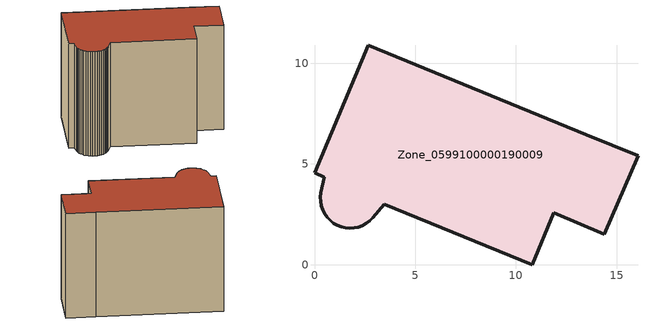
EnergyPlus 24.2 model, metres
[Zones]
Zone_0599100000190009
 floor ground (C_G): 0.3,3.14 0.29,3.35 0.32,3.57 0.48,4.34 0,4.57 2.67,10.89 13.49,6.44 16.06,5.42 14.38,1.52 11.87,2.57 10.8,0 3.46,3.01 2.89,2.33 2.74,2.18 2.57,2.05 2.38,1.94 2.17,1.87 1.96,1.82 1.75,1.81 1.54,1.83 1.33,1.88 1.12,1.96 0.94,2.06 0.77,2.2 0.62,2.35 0.5,2.53 0.4,2.72 0.34,2.93 z0
 wall outside (C_F): 2.67,10.89 0,4.57 0.48,4.34 0.32,3.57 0.29,3.35 0.3,3.14 0.34,2.93 0.4,2.72 0.5,2.53 0.62,2.35 0.77,2.2 0.94,2.06 1.12,1.96 1.33,1.88 1.54,1.83 1.75,1.81 1.96,1.82 2.17,1.87 2.38,1.94 2.57,2.05 2.74,2.18 2.89,2.33 3.46,3.01 10.8,0 11.87,2.57 14.38,1.52 16.06,5.42 13.49,6.44 2.67,10.89 z0:10.41
 roof outside (C_R): 16.06,5.42 13.49,6.44 2.67,10.89 0,4.57 0.48,4.34 0.32,3.57 0.29,3.35 0.3,3.14 0.34,2.93 0.4,2.72 0.5,2.53 0.62,2.35 0.77,2.2 0.94,2.06 1.12,1.96 1.33,1.88 1.54,1.83 1.75,1.81 1.96,1.82 2.17,1.87 2.38,1.94 2.57,2.05 2.74,2.18 2.89,2.33 3.46,3.01 10.8,0 11.87,2.57 14.38,1.52 z10.41
[BUILDING]
Pand.0599100000190009: North Axis=0; Terrain=City; Loads Convergence Tolerance Value=0.04; Temperature Convergence Tolerance Value=0.4; Solar Distribution=FullExterior; Maximum Number of Warmup Days=25; Minimum Number of Warmup Days=1
[Site:Location]
Rotterdam.The.Hague.AP_ZH_NLD Design_Conditions: Latitude=51.96; Longitude=4.45; Time Zone=1; Elevation=-4.5
[SITE:GROUNDTEMPERATURE:BUILDINGSURFACE]
18, 18, 18, 18, 18, 18, 18, 18, 18, 18, 18, 18
[MATERIAL] Thermal Absorptance=0.9; Solar Absorptance=0.7; Visible Absorptance=0.7
Name | Roughness | Thickness | Conductivity | Density | Specific Heat
G.TC.1946 | MediumSmooth | 0.15 | 1 | 540 | 1210
F.TC.1946 | Rough | 0.3 | 0.857143 | 1920 | 840
R.TC.1946 | MediumRough | 0.2 | 0.909091 | 1500 | 1000
[CONSTRUCTION]
C_G: G.TC.1946
C_F: F.TC.1946
C_R: R.TC.1946
[ZONE]
Zone_0599100000190009: Type=1; Multiplier=1; Ceiling Height=Autocalculate; Volume=Autocalculate; Floor Area=autocalculate; Part of Total Floor Area=Yes
[ZONEINFILTRATION:DESIGNFLOWRATE]
Infil_Zone_0599100000190009: Zone or ZoneList or Space or SpaceList=Zone_0599100000190009; Schedule=AlwaysOn; Design Flow Rate Calculation Method=Flow/Area; Flow Rate per Floor Area=0.003; Constant Term Coefficient=1; Temperature Term Coefficient=0; Velocity Term Coefficient=0; Velocity Squared Term Coefficient=0
[HVACTEMPLATE:ZONE:IDEALLOADSAIRSYSTEM]
Zone_0599100000190009: Maximum Heating Supply Air Temperature=50; Minimum Cooling Supply Air Temperature=13; Maximum Heating Supply Air Humidity Ratio=0.0156; Minimum Cooling Supply Air Humidity Ratio=0.0077; Heating Limit=NoLimit; Cooling Limit=NoLimit; Dehumidification Control Type=ConstantSensibleHeatRatio; Cooling Sensible Heat Ratio=0.7; Dehumidification Setpoint=60; Humidification Control Type=None; Humidification Setpoint=30; Outdoor Air Method=None; Outdoor Air Flow Rate per Person=0.00944; Outdoor Air Flow Rate per Zone Floor Area=0; Outdoor Air Flow Rate per Zone=0; Demand Controlled Ventilation Type=None; Outdoor Air Economizer Type=NoEconomizer; Heat Recovery Type=None; Sensible Heat Recovery Effectiveness=0.7; Latent Heat Recovery Effectiveness=0.65
[ZONECONTROL:THERMOSTAT]
ThermostatControl_Zone_0599100000190009: Zone or ZoneList=Zone_0599100000190009; Control Type Schedule=DualSetpointControlType; Control 1=Thermostat_Zone_0599100000190009; Temperature Difference Between Cutout And Setpoint=0
[THERMOSTATSETPOINT:DUALSETPOINT]
Thermostat_Zone_0599100000190009: Heating Setpoint Temperature Schedule=HeatingSetpoint_Zone_0599100000190009; Cooling Setpoint Temperature Schedule=CoolingSetpoint_Zone_0599100000190009
[SCHEDULE:COMPACT]
HeatingSetpoint_Zone_0599100000190009: Through: 12/31, For: AllDays, Until: 24:00, 21
CoolingSetpoint_Zone_0599100000190009: Through: 12/31, For: AllDays, Until: 24:00, 24
DualSetpointControlType: Through: 12/31, For: AllDays, Until: 24:00, 4
AlwaysOn: Through: 12/31, For: AllDays, Until: 24:00, 1
